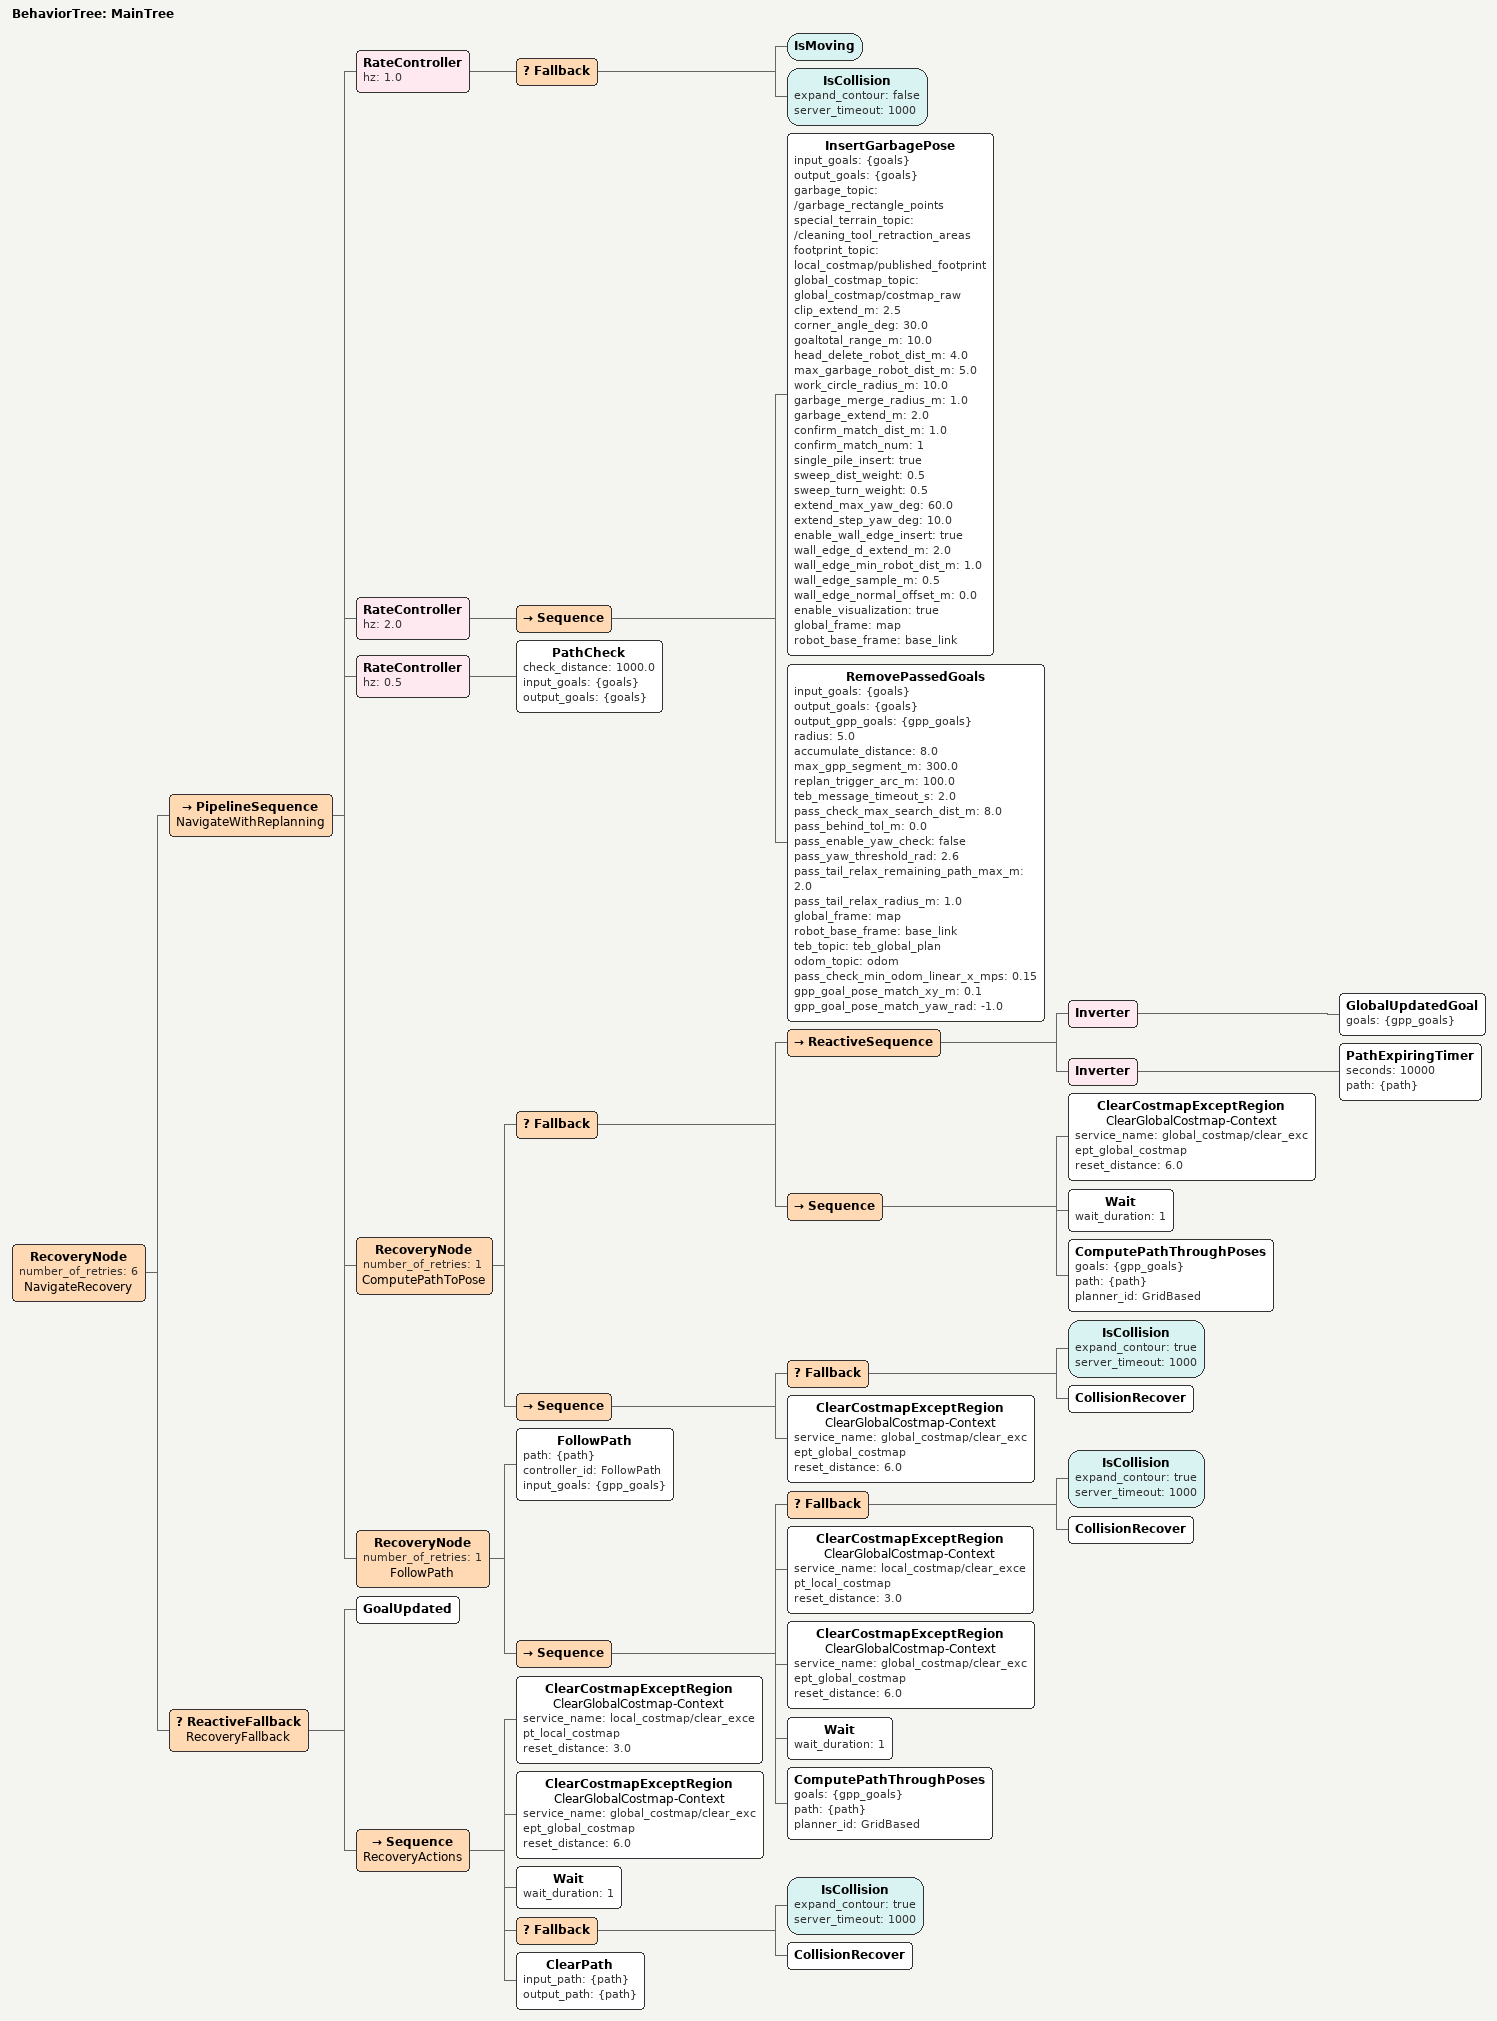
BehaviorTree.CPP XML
<root main_tree_to_execute="MainTree">
  <BehaviorTree ID="MainTree">
    <RecoveryNode number_of_retries="6" name="NavigateRecovery">
      <PipelineSequence name="NavigateWithReplanning">
        <RateController hz="1.0">
          <Fallback>
            <IsMoving/>
            <IsCollision expand_contour="false" server_timeout="1000"/>
          </Fallback>
        </RateController>

        <RateController hz="2.0">
          <Sequence>
            <InsertGarbagePose
              input_goals="{goals}"
              output_goals="{goals}"
              garbage_topic="/garbage_rectangle_points"
              special_terrain_topic="/cleaning_tool_retraction_areas"
              footprint_topic="local_costmap/published_footprint"
              global_costmap_topic="global_costmap/costmap_raw"
              clip_extend_m="2.5"
              corner_angle_deg="30.0"
              goaltotal_range_m="10.0"
              head_delete_robot_dist_m="4.0"
              max_garbage_robot_dist_m="5.0"
              work_circle_radius_m="10.0"
              garbage_merge_radius_m="1.0"
              garbage_extend_m="2.0"
              confirm_match_dist_m="1.0"
              confirm_match_num="1"
              single_pile_insert="true"
              sweep_dist_weight="0.5"
              sweep_turn_weight="0.5"
              extend_max_yaw_deg="60.0"
              extend_step_yaw_deg="10.0"
              enable_wall_edge_insert="true"
              wall_edge_d_extend_m="2.0"
              wall_edge_min_robot_dist_m="1.0"
              wall_edge_sample_m="0.5"
              wall_edge_normal_offset_m="0.0"
              enable_visualization="true"
              global_frame="map"
              robot_base_frame="base_link"
            />
            <RemovePassedGoals
              input_goals="{goals}"
              output_goals="{goals}"
              output_gpp_goals="{gpp_goals}"
              radius="5.0"
              accumulate_distance="8.0"
              max_gpp_segment_m="300.0"
              replan_trigger_arc_m="100.0"
              teb_message_timeout_s="2.0"
              pass_check_max_search_dist_m="8.0"
              pass_behind_tol_m="0.0"
              pass_enable_yaw_check="false"
              pass_yaw_threshold_rad="2.6"
              pass_tail_relax_remaining_path_max_m="2.0"
              pass_tail_relax_radius_m="1.0"
              global_frame="map"
              robot_base_frame="base_link"
              teb_topic="teb_global_plan"
              odom_topic="odom"
              pass_check_min_odom_linear_x_mps="0.15"
              gpp_goal_pose_match_xy_m="0.1"
              gpp_goal_pose_match_yaw_rad="-1.0"
            />
          </Sequence>
        </RateController>

        <RateController hz="0.5">
          <PathCheck check_distance="1000.0" input_goals="{goals}" output_goals="{goals}"/>
        </RateController>
        <RecoveryNode number_of_retries="1" name="ComputePathToPose">
            <Fallback>
              <ReactiveSequence>
                <Inverter>
                  <GlobalUpdatedGoal  goals="{gpp_goals}"/>
                </Inverter>
                <Inverter>
                  <PathExpiringTimer seconds="10000" path="{path}"/>
                </Inverter>
              </ReactiveSequence>
              <Sequence>
                 <ClearCostmapExceptRegion name="ClearGlobalCostmap-Context" service_name="global_costmap/clear_except_global_costmap" reset_distance="6.0"/>
                 <Wait wait_duration="1"/>
                 <ComputePathThroughPoses goals="{gpp_goals}" path="{path}" planner_id="GridBased"/>
              </Sequence>
            </Fallback>
            <Sequence>
              <Fallback>
                <IsCollision expand_contour="true" server_timeout="1000"/>
                <CollisionRecover/>
              </Fallback>
              <ClearCostmapExceptRegion name="ClearGlobalCostmap-Context" service_name="global_costmap/clear_except_global_costmap" reset_distance="6.0"/>
            </Sequence>
        </RecoveryNode>

        <RecoveryNode number_of_retries="1" name="FollowPath">
          <FollowPath path="{path}" controller_id="FollowPath" input_goals="{gpp_goals}"/>
          <Sequence>
            <Fallback>
              <IsCollision expand_contour="true" server_timeout="1000"/>
              <CollisionRecover/>
            </Fallback>
            <ClearCostmapExceptRegion name="ClearGlobalCostmap-Context" service_name="local_costmap/clear_except_local_costmap" reset_distance="3.0"/>
            <ClearCostmapExceptRegion name="ClearGlobalCostmap-Context" service_name="global_costmap/clear_except_global_costmap" reset_distance="6.0"/>
            <Wait wait_duration="1"/>
            <ComputePathThroughPoses goals="{gpp_goals}" path="{path}" planner_id="GridBased"/>
          </Sequence>
        </RecoveryNode>
      </PipelineSequence>

      <ReactiveFallback name="RecoveryFallback">
        <GoalUpdated/>
        <Sequence name="RecoveryActions">
          <ClearCostmapExceptRegion name="ClearGlobalCostmap-Context" service_name="local_costmap/clear_except_local_costmap" reset_distance="3.0"/>
          <ClearCostmapExceptRegion name="ClearGlobalCostmap-Context" service_name="global_costmap/clear_except_global_costmap" reset_distance="6.0"/>
          <Wait wait_duration="1"/>
          <Fallback>
            <IsCollision expand_contour="true" server_timeout="1000"/>
            <CollisionRecover/>
          </Fallback>
          <ClearPath input_path="{path}" output_path="{path}"/>
        </Sequence>
      </ReactiveFallback>
    </RecoveryNode>
  </BehaviorTree>
</root>
